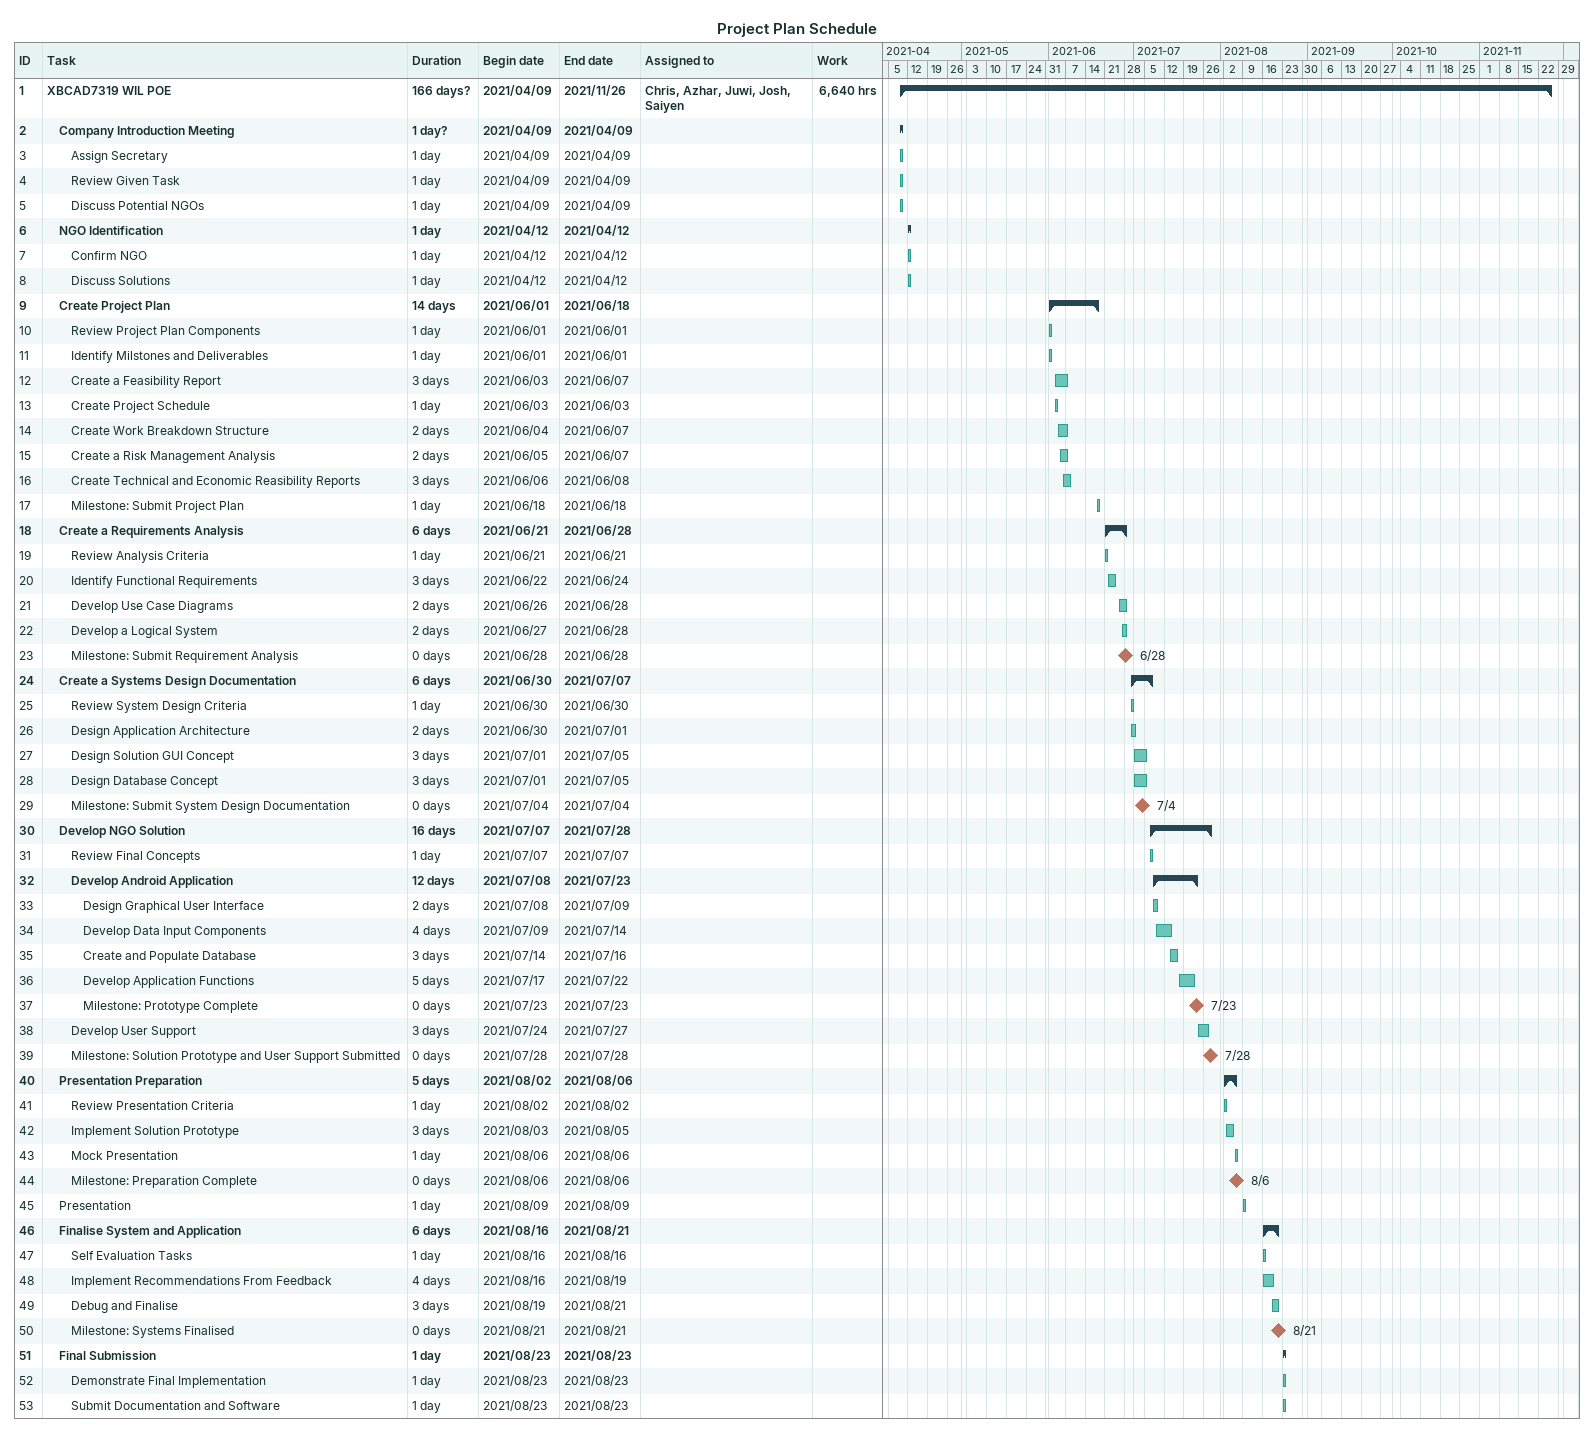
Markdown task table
Project Plan Schedule

| ID | Level | Task | Duration | Start | Finish | Resources | Work (h) |
|---|---|---|---|---|---|---|---|
| 1 | 1 | **XBCAD7319 WIL POE** | 166d? | 2021-04-09 | 2021-11-26 | Chris, Azhar, Juwi, Josh, Saiyen | 6640 |
| 2 | 2 | **Company Introduction Meeting** | 1d? | 2021-04-09 | 2021-04-09 |  |  |
| 3 | 3 | Assign Secretary | 1d | 2021-04-09 | 2021-04-09 |  |  |
| 4 | 3 | Review Given Task | 1d | 2021-04-09 | 2021-04-09 |  |  |
| 5 | 3 | Discuss Potential NGOs | 1d | 2021-04-09 | 2021-04-09 |  |  |
| 6 | 2 | **NGO Identification** | 1d | 2021-04-12 | 2021-04-12 |  |  |
| 7 | 3 | Confirm NGO | 1d | 2021-04-12 | 2021-04-12 |  |  |
| 8 | 3 | Discuss Solutions | 1d | 2021-04-12 | 2021-04-12 |  |  |
| 9 | 2 | **Create Project Plan** | 14d | 2021-06-01 | 2021-06-18 |  |  |
| 10 | 3 | Review Project Plan Components | 1d | 2021-06-01 | 2021-06-01 |  |  |
| 11 | 3 | Identify Milstones and Deliverables | 1d | 2021-06-01 | 2021-06-01 |  |  |
| 12 | 3 | Create a Feasibility Report | 3d | 2021-06-03 | 2021-06-07 |  |  |
| 13 | 3 | Create Project Schedule | 1d | 2021-06-03 | 2021-06-03 |  |  |
| 14 | 3 | Create Work Breakdown Structure | 2d | 2021-06-04 | 2021-06-07 |  |  |
| 15 | 3 | Create a Risk Management Analysis | 2d | 2021-06-05 | 2021-06-07 |  |  |
| 16 | 3 | Create Technical and Economic Reasibility Reports | 3d | 2021-06-06 | 2021-06-08 |  |  |
| 17 | 3 | Milestone: Submit Project Plan | 1d | 2021-06-18 | 2021-06-18 |  |  |
| 18 | 2 | **Create a Requirements Analysis** | 6d | 2021-06-21 | 2021-06-28 |  |  |
| 19 | 3 | Review Analysis Criteria | 1d | 2021-06-21 | 2021-06-21 |  |  |
| 20 | 3 | Identify Functional Requirements | 3d | 2021-06-22 | 2021-06-24 |  |  |
| 21 | 3 | Develop Use Case Diagrams | 2d | 2021-06-26 | 2021-06-28 |  |  |
| 22 | 3 | Develop a Logical System | 2d | 2021-06-27 | 2021-06-28 |  |  |
| 23 | 3 | Milestone: Submit Requirement Analysis | 0d | 2021-06-28 | 2021-06-28 |  |  |
| 24 | 2 | **Create a Systems Design Documentation** | 6d | 2021-06-30 | 2021-07-07 |  |  |
| 25 | 3 | Review System Design Criteria | 1d | 2021-06-30 | 2021-06-30 |  |  |
| 26 | 3 | Design Application Architecture | 2d | 2021-06-30 | 2021-07-01 |  |  |
| 27 | 3 | Design Solution GUI Concept | 3d | 2021-07-01 | 2021-07-05 |  |  |
| 28 | 3 | Design Database Concept | 3d | 2021-07-01 | 2021-07-05 |  |  |
| 29 | 3 | Milestone: Submit System Design Documentation | 0d | 2021-07-04 | 2021-07-04 |  |  |
| 30 | 2 | **Develop NGO Solution** | 16d | 2021-07-07 | 2021-07-28 |  |  |
| 31 | 3 | Review Final Concepts | 1d | 2021-07-07 | 2021-07-07 |  |  |
| 32 | 3 | **Develop Android Application** | 12d | 2021-07-08 | 2021-07-23 |  |  |
| 33 | 4 | Design Graphical User Interface | 2d | 2021-07-08 | 2021-07-09 |  |  |
| 34 | 4 | Develop Data Input Components | 4d | 2021-07-09 | 2021-07-14 |  |  |
| 35 | 4 | Create and Populate Database | 3d | 2021-07-14 | 2021-07-16 |  |  |
| 36 | 4 | Develop Application Functions | 5d | 2021-07-17 | 2021-07-22 |  |  |
| 37 | 4 | Milestone: Prototype Complete | 0d | 2021-07-23 | 2021-07-23 |  |  |
| 38 | 3 | Develop User Support | 3d | 2021-07-24 | 2021-07-27 |  |  |
| 39 | 3 | Milestone: Solution Prototype and User Support Submitted | 0d | 2021-07-28 | 2021-07-28 |  |  |
| 40 | 2 | **Presentation Preparation** | 5d | 2021-08-02 | 2021-08-06 |  |  |
| 41 | 3 | Review Presentation Criteria | 1d | 2021-08-02 | 2021-08-02 |  |  |
| 42 | 3 | Implement Solution Prototype | 3d | 2021-08-03 | 2021-08-05 |  |  |
| 43 | 3 | Mock Presentation | 1d | 2021-08-06 | 2021-08-06 |  |  |
| 44 | 3 | Milestone: Preparation Complete | 0d | 2021-08-06 | 2021-08-06 |  |  |
| 45 | 2 | Presentation | 1d | 2021-08-09 | 2021-08-09 |  |  |
| 46 | 2 | **Finalise System and Application** | 6d | 2021-08-16 | 2021-08-21 |  |  |
| 47 | 3 | Self Evaluation Tasks | 1d | 2021-08-16 | 2021-08-16 |  |  |
| 48 | 3 | Implement Recommendations From Feedback | 4d | 2021-08-16 | 2021-08-19 |  |  |
| 49 | 3 | Debug and Finalise | 3d | 2021-08-19 | 2021-08-21 |  |  |
| 50 | 3 | Milestone: Systems Finalised | 0d | 2021-08-21 | 2021-08-21 |  |  |
| 51 | 2 | **Final Submission** | 1d | 2021-08-23 | 2021-08-23 |  |  |
| 52 | 3 | Demonstrate Final Implementation | 1d | 2021-08-23 | 2021-08-23 |  |  |
| 53 | 3 | Submit Documentation and Software | 1d | 2021-08-23 | 2021-08-23 |  |  |
